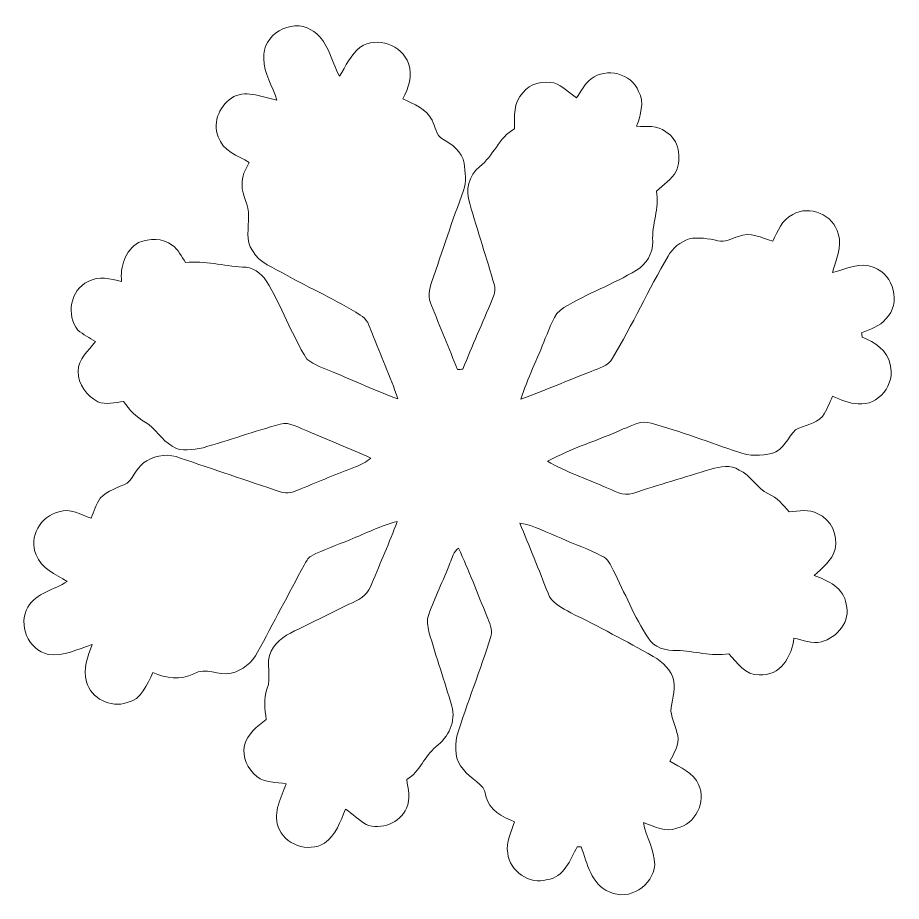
# Model space of a CAD drawing. Header units: centimetres. Extents: x -12.5 to 4.5, y -6.2 to 10.8.
import ezdxf

# ---------------------------------------------------------------- set-up
doc = ezdxf.new("R2010")
doc.units = ezdxf.units.CM
doc.header["$MEASUREMENT"] = 0
doc.layers.add('Layer 1', color=7, linetype='Continuous')

msp = doc.modelspace()

# ---------------------------------------------------------------- linework, layer by layer
at = {"layer": 'Layer 1', "color": 250, "lineweight": 9}
msp.add_open_spline([(-7.79114, 10.01674), (-7.84018, 10.47041), (-7.2648, 10.80519), (-6.88627, 10.5713), (-6.88627, 10.5713), (-6.54549, 10.3935), (-6.50633, 9.97758), (-6.33347, 9.67419), (-6.33347, 9.67419), (-6.21388, 9.86892), (-6.11792, 10.09117), (-5.93342, 10.2344), (-5.93342, 10.2344), (-5.60498, 10.457), (-5.13543, 10.27567), (-5.00032, 9.92043), (-5.00032, 9.92043), (-4.9234, 9.68477), (-4.99997, 9.44665), (-5.10933, 9.23815), (-5.10933, 9.23815), (-4.90189, 9.13409), (-4.65495, 9.04977), (-4.54806, 8.82576), (-4.54806, 8.82576), (-4.47891, 8.70511), (-4.47927, 8.53189), (-4.34239, 8.46381), (-4.34239, 8.46381), (-4.15753, 8.35903), (-3.97303, 8.2211), (-3.92541, 7.99849), (-3.92541, 7.99849), (-3.91835, 7.82457), (-3.87355, 7.6376), (-3.93881, 7.46897), (-3.93881, 7.46897), (-4.15965, 6.88936), (-4.34944, 6.29881), (-4.55123, 5.71249), (-4.55123, 5.71249), (-4.61191, 5.5668), (-4.62461, 5.3957), (-4.55935, 5.2493), (-4.55935, 5.2493), (-4.39213, 4.83937), (-4.22033, 4.43121), (-4.05981, 4.0181), (-4.05981, 4.0181), (-4.033, 4.01881), (-3.97973, 4.01951), (-3.95292, 4.02022), (-3.95292, 4.02022), (-3.78006, 4.4746), (-3.5751, 4.91557), (-3.38848, 5.3643), (-3.38848, 5.3643), (-3.35391, 5.45179), (-3.31404, 5.54775), (-3.34614, 5.64194), (-3.34614, 5.64194), (-3.49466, 6.17005), (-3.67317, 6.68969), (-3.81781, 7.21885), (-3.81781, 7.21885), (-3.91165, 7.46439), (-3.8418, 7.76778), (-3.62978, 7.929), (-3.62978, 7.929), (-3.36308, 8.13678), (-3.26042, 8.48991), (-2.95738, 8.66242), (-2.95738, 8.66242), (-2.95456, 8.89914), (-2.98314, 9.17289), (-2.79616, 9.35528), (-2.79616, 9.35528), (-2.66281, 9.54049), (-2.41058, 9.58352), (-2.19821, 9.54648), (-2.19821, 9.54648), (-2.02817, 9.49286), (-1.90752, 9.35104), (-1.7597, 9.2572), (-1.7597, 9.2572), (-1.67116, 9.38244), (-1.60942, 9.5359), (-1.47783, 9.62409), (-1.47783, 9.62409), (-1.18644, 9.84952), (-0.69819, 9.73275), (-0.56273, 9.38209), (-0.56273, 9.38209), (-0.44525, 9.1683), (-0.52851, 8.92242), (-0.60224, 8.71005), (-0.60224, 8.71005), (-0.41033, 8.69805), (-0.19654, 8.73933), (-0.03709, 8.6021), (-0.03709, 8.6021), (0.22361, 8.45393), (0.26418, 8.09833), (0.16435, 7.84045), (0.16435, 7.84045), (0.07192, 7.68276), (-0.08683, 7.57975), (-0.22053, 7.46051), (-0.22053, 7.46051), (-0.15774, 7.12995), (-0.31014, 6.81598), (-0.29109, 6.48614), (-0.29109, 6.48614), (-0.28509, 6.26353), (-0.41456, 6.04516), (-0.60259, 5.92981), (-0.60259, 5.92981), (-1.05732, 5.66452), (-1.55368, 5.4786), (-2.007, 5.21084), (-2.007, 5.21084), (-2.21761, 5.08384), (-2.26488, 4.82491), (-2.36436, 4.61853), (-2.36436, 4.61853), (-2.51394, 4.22448), (-2.70656, 3.84736), (-2.83391, 3.44519), (-2.83391, 3.44519), (-2.37671, 3.60888), (-1.93151, 3.80502), (-1.47713, 3.97753), (-1.47713, 3.97753), (-1.33355, 4.04668), (-1.14411, 4.07666), (-1.06649, 4.23506), (-1.06649, 4.23506), (-0.67809, 4.87359), (-0.38105, 5.56362), (0.00912, 6.20109), (0.00912, 6.20109), (0.08674, 6.36619), (0.24407, 6.47555), (0.41023, 6.53799), (0.41023, 6.53799), (0.59403, 6.57221), (0.78347, 6.54434), (0.96339, 6.50025), (0.96339, 6.50025), (1.10203, 6.45721), (1.2315, 6.55493), (1.36344, 6.57962), (1.36344, 6.57962), (1.58675, 6.68369), (1.81252, 6.55563), (2.02596, 6.49072), (2.02596, 6.49072), (2.11979, 6.68334), (2.2034, 6.90912), (2.40907, 7.00754), (2.40907, 7.00754), (2.73363, 7.19839), (3.19894, 6.99802), (3.28749, 6.63395), (3.28749, 6.63395), (3.37145, 6.37572), (3.24269, 6.13195), (3.17848, 5.88853), (3.17848, 5.88853), (3.43707, 5.94603), (3.7147, 6.10372), (3.97787, 5.98378), (3.97787, 5.98378), (4.3617, 5.84408), (4.50492, 5.2881), (4.2093, 4.996), (4.2093, 4.996), (4.09218, 4.84642), (3.90414, 4.79492), (3.73834, 4.72119), (3.73834, 4.72119), (3.74116, 4.70073), (3.74681, 4.66016), (3.74963, 4.6397), (3.74963, 4.6397), (3.99234, 4.55186), (4.24034, 4.38111), (4.28832, 4.11018), (4.28832, 4.11018), (4.40015, 3.73764), (4.06148, 3.30725), (3.66955, 3.35559), (3.66955, 3.35559), (3.49422, 3.357), (3.33617, 3.43214), (3.17883, 3.49881), (3.17883, 3.49881), (3.12027, 3.36723), (3.06524, 3.23247), (2.98551, 3.11182), (2.98551, 3.11182), (2.84828, 2.9633), (2.63485, 2.94566), (2.46516, 2.85358), (2.46516, 2.85358), (2.31417, 2.70083), (2.23198, 2.46341), (2.00867, 2.39779), (2.00867, 2.39779), (1.80124, 2.34594), (1.57369, 2.34241), (1.37155, 2.41826), (1.37155, 2.41826), (0.80746, 2.60452), (0.25395, 2.82712), (-0.32143, 2.97776), (-0.32143, 2.97776), (-0.50946, 3.05184), (-0.68691, 2.92731), (-0.85977, 2.86911), (-0.85977, 2.86911), (-1.34201, 2.65109), (-1.85389, 2.49869), (-2.32027, 2.2468), (-2.32027, 2.2468), (-1.97066, 2.04043), (-1.58155, 1.91167), (-1.21149, 1.74657), (-1.21149, 1.74657), (-1.03968, 1.68765), (-0.86294, 1.55818), (-0.67456, 1.62556), (-0.67456, 1.62556), (-0.17467, 1.79278), (0.33156, 1.93918), (0.83498, 2.09546), (0.83498, 2.09546), (1.01101, 2.14168), (1.2121, 2.18472), (1.37473, 2.07571), (1.37473, 2.07571), (1.6065, 1.97834), (1.71269, 1.72081), (1.93988, 1.61886), (1.93988, 1.61886), (2.10568, 1.54513), (2.22316, 1.40296), (2.34063, 1.26996), (2.34063, 1.26996), (2.52337, 1.2816), (2.72446, 1.33276), (2.89344, 1.23257), (2.89344, 1.23257), (3.15484, 1.12674), (3.28819, 0.81523), (3.22787, 0.54747), (3.22787, 0.54747), (3.16684, 0.3291), (2.98445, 0.18552), (2.82323, 0.04089), (2.82323, 0.04089), (3.08676, -0.04907), (3.40285, -0.20288), (3.44024, -0.51227), (3.44024, -0.51227), (3.53584, -0.83824), (3.2695, -1.16279), (2.96223, -1.23688), (2.96223, -1.23688), (2.78266, -1.2845), (2.60592, -1.20336), (2.43306, -1.16491), (2.43306, -1.16491), (2.40343, -1.5131), (2.1586, -1.91209), (1.76243, -1.87364), (1.76243, -1.87364), (1.50102, -1.89304), (1.33239, -1.63763), (1.17682, -1.46795), (1.17682, -1.46795), (0.83992, -1.52968), (0.51113, -1.4115), (0.17564, -1.40691), (0.17564, -1.40691), (-0.03109, -1.41397), (-0.26922, -1.35259), (-0.38034, -1.16209), (-0.38034, -1.16209), (-0.65057, -0.75322), (-0.82872, -0.29284), (-1.05274, 0.14143), (-1.05274, 0.14143), (-1.10777, 0.24373), (-1.15363, 0.36932), (-1.27146, 0.41554), (-1.27146, 0.41554), (-1.52193, 0.55629), (-1.79921, 0.63779), (-2.0578, 0.7609), (-2.0578, 0.7609), (-2.32203, 0.86286), (-2.57427, 1.01032), (-2.85755, 1.05265), (-2.85755, 1.05265), (-2.66634, 0.60533), (-2.49031, 0.15166), (-2.31004, -0.30025), (-2.31004, -0.30025), (-2.24583, -0.49675), (-2.0384, -0.58388), (-1.87153, -0.67702), (-1.87153, -0.67702), (-1.33602, -0.94689), (-0.80226, -1.22241), (-0.28227, -1.52192), (-0.28227, -1.52192), (-0.09565, -1.62493), (0.07298, -1.78509), (0.11884, -2.00135), (0.11884, -2.00135), (0.14424, -2.19643), (0.06839, -2.38446), (0.06063, -2.57778), (0.06063, -2.57778), (0.08074, -2.739), (0.15941, -2.88541), (0.19116, -3.04521), (0.19116, -3.04521), (0.22502, -3.22866), (0.12131, -3.38706), (0.03735, -3.5384), (0.03735, -3.5384), (0.23702, -3.67351), (0.49525, -3.75359), (0.59474, -3.99454), (0.59474, -3.99454), (0.74537, -4.32686), (0.53335, -4.76007), (0.17564, -4.83309), (0.17564, -4.83309), (-0.04732, -4.92446), (-0.26428, -4.79429), (-0.47206, -4.72726), (-0.47206, -4.72726), (-0.41844, -5.00454), (-0.25299, -5.2536), (-0.25334, -5.54182), (-0.25334, -5.54182), (-0.28015, -5.94399), (-0.74864, -6.24597), (-1.12259, -6.06464), (-1.12259, -6.06464), (-1.48277, -5.9193), (-1.55015, -5.51466), (-1.67257, -5.19222), (-1.67257, -5.19222), (-1.69091, -5.19328), (-1.72795, -5.1954), (-1.74665, -5.19645), (-1.74665, -5.19645), (-1.88176, -5.44199), (-2.00383, -5.79018), (-2.32662, -5.82687), (-2.32662, -5.82687), (-2.66669, -5.93588), (-3.05475, -5.66318), (-3.08721, -5.31428), (-3.08721, -5.31428), (-3.12989, -5.10015), (-3.01877, -4.90788), (-2.95456, -4.71244), (-2.95456, -4.71244), (-3.18951, -4.61684), (-3.45304, -4.48525), (-3.50842, -4.21397), (-3.50842, -4.21397), (-3.53453, -3.95573), (-3.81781, -3.89294), (-3.9434, -3.70032), (-3.9434, -3.70032), (-4.1152, -3.53628), (-4.10779, -3.27487), (-4.06687, -3.06038), (-4.06687, -3.06038), (-3.87355, -2.41092), (-3.61179, -1.78403), (-3.41529, -1.13563), (-3.41529, -1.13563), (-3.37154, -0.99981), (-3.44104, -0.86646), (-3.48867, -0.74228), (-3.48867, -0.74228), (-3.67529, -0.30554), (-3.83509, 0.14284), (-4.03935, 0.57182), (-4.03935, 0.57182), (-4.13284, 0.50197), (-4.15824, 0.38167), (-4.20339, 0.28077), (-4.20339, 0.28077), (-4.32969, -0.05401), (-4.49338, -0.37363), (-4.61191, -0.71159), (-4.61191, -0.71159), (-4.65918, -0.81778), (-4.62884, -0.93843), (-4.60697, -1.04779), (-4.60697, -1.04779), (-4.47221, -1.52792), (-4.30429, -1.99817), (-4.16706, -2.4776), (-4.16706, -2.4776), (-4.07886, -2.76934), (-4.23514, -3.08508), (-4.47045, -3.2597), (-4.47045, -3.2597), (-4.69446, -3.43927), (-4.78054, -3.74618), (-5.03595, -3.89364), (-5.03595, -3.89364), (-5.01408, -4.07603), (-4.95411, -4.27535), (-5.04265, -4.44856), (-5.04265, -4.44856), (-5.1633, -4.73925), (-5.53125, -4.87578), (-5.81947, -4.7636), (-5.81947, -4.7636), (-5.9634, -4.67928), (-6.08123, -4.55793), (-6.21987, -4.46585), (-6.21987, -4.46585), (-6.3123, -4.7068), (-6.40579, -4.96785), (-6.62486, -5.12378), (-6.62486, -5.12378), (-6.93389, -5.3164), (-7.40203, -5.14883), (-7.51986, -4.80558), (-7.51986, -4.80558), (-7.61158, -4.51524), (-7.46306, -4.24254), (-7.36252, -3.97902), (-7.36252, -3.97902), (-7.54984, -3.93845), (-7.77104, -3.96949), (-7.92838, -3.83826), (-7.92838, -3.83826), (-8.10547, -3.69891), (-8.21377, -3.46008), (-8.16579, -3.23466), (-8.16579, -3.23466), (-8.10794, -3.01205), (-7.91814, -2.87059), (-7.74775, -2.73442), (-7.74775, -2.73442), (-7.7728, -2.5411), (-7.80032, -2.34107), (-7.73223, -2.15304), (-7.73223, -2.15304), (-7.63098, -1.91527), (-7.77104, -1.64786), (-7.65144, -1.41715), (-7.65144, -1.41715), (-7.54173, -1.20548), (-7.33359, -1.08518), (-7.1251, -0.99275), (-7.1251, -0.99275), (-6.7762, -0.82695), (-6.43613, -0.64421), (-6.08476, -0.48405), (-6.08476, -0.48405), (-5.91437, -0.41702), (-5.76444, -0.29249), (-5.70834, -0.11257), (-5.70834, -0.11257), (-5.54536, 0.28642), (-5.37003, 0.68118), (-5.21904, 1.0844), (-5.21904, 1.0844), (-5.53619, 1.00256), (-5.82935, 0.85298), (-6.13203, 0.73198), (-6.13203, 0.73198), (-6.38074, 0.62685), (-6.64074, 0.54677), (-6.87886, 0.41695), (-6.87886, 0.41695), (-6.94695, 0.38132), (-6.97588, 0.30441), (-7.01609, 0.24338), (-7.01609, 0.24338), (-7.31807, -0.31613), (-7.61017, -0.88022), (-7.91321, -1.43902), (-7.91321, -1.43902), (-8.01904, -1.63693), (-8.2046, -1.79462), (-8.42544, -1.84577), (-8.42544, -1.84577), (-8.66568, -1.89304), (-8.91615, -1.72406), (-9.14405, -1.85318), (-9.14405, -1.85318), (-9.39734, -1.98512), (-9.6845, -1.9442), (-9.93356, -1.83201), (-9.93356, -1.83201), (-10.04822, -2.05885), (-10.15193, -2.35589), (-10.43133, -2.41198), (-10.43133, -2.41198), (-10.74742, -2.51887), (-11.12772, -2.33331), (-11.21238, -2.0077), (-11.21238, -2.0077), (-11.29246, -1.76357), (-11.18804, -1.52051), (-11.10761, -1.29332), (-11.10761, -1.29332), (-11.38524, -1.37834), (-11.65194, -1.52792), (-11.95533, -1.481), (-11.95533, -1.481), (-12.34163, -1.39704), (-12.542, -0.90138), (-12.34445, -0.56871), (-12.34445, -0.56871), (-12.18041, -0.28861), (-11.83892, -0.24063), (-11.58703, -0.07271), (-11.58703, -0.07271), (-11.81105, 0.06593), (-12.09009, 0.17177), (-12.18711, 0.44129), (-12.18711, 0.44129), (-12.33951, 0.77537), (-12.09715, 1.19447), (-11.74684, 1.26679), (-11.74684, 1.26679), (-11.52883, 1.35428), (-11.32633, 1.21105), (-11.12525, 1.14825), (-11.12525, 1.14825), (-11.07304, 1.27984), (-11.02435, 1.4139), (-10.95344, 1.53631), (-10.95344, 1.53631), (-10.80634, 1.67989), (-10.60737, 1.7381), (-10.42745, 1.82382), (-10.42745, 1.82382), (-10.29022, 1.95612), (-10.23096, 2.16355), (-10.05316, 2.25351), (-10.05316, 2.25351), (-9.86336, 2.37451), (-9.61465, 2.39391), (-9.40722, 2.30678), (-9.40722, 2.30678), (-8.76234, 2.09441), (-8.12099, 1.87004), (-7.47611, 1.65625), (-7.47611, 1.65625), (-7.34171, 1.60369), (-7.20236, 1.65943), (-7.07748, 1.71164), (-7.07748, 1.71164), (-6.72999, 1.86228), (-6.37686, 1.99986), (-6.02338, 2.13639), (-6.02338, 2.13639), (-5.91895, 2.17942), (-5.81665, 2.23199), (-5.73092, 2.30678), (-5.73092, 2.30678), (-6.12815, 2.49763), (-6.54513, 2.64368), (-6.94624, 2.82607), (-6.94624, 2.82607), (-7.11699, 2.87934), (-7.29126, 3.01727), (-7.47717, 2.96083), (-7.47717, 2.96083), (-7.97741, 2.82395), (-8.46636, 2.65038), (-8.96413, 2.50645), (-8.96413, 2.50645), (-9.16028, 2.47576), (-9.38429, 2.41367), (-9.56103, 2.53608), (-9.56103, 2.53608), (-9.76811, 2.65462), (-9.87818, 2.88427), (-10.08561, 3.00246), (-10.08561, 3.00246), (-10.2553, 3.09947), (-10.39182, 3.23599), (-10.49766, 3.39862), (-10.49766, 3.39862), (-10.6617, 3.38134), (-10.83703, 3.32454), (-10.99472, 3.3951), (-10.99472, 3.3951), (-11.20815, 3.50552), (-11.37713, 3.73059), (-11.37537, 3.97683), (-11.37537, 3.97683), (-11.37678, 4.22166), (-11.17887, 4.37829), (-11.04164, 4.55397), (-11.04164, 4.55397), (-11.15841, 4.6217), (-11.27306, 4.69402), (-11.38066, 4.77516), (-11.38066, 4.77516), (-11.61032, 5.06374), (-11.52847, 5.55727), (-11.18275, 5.71179), (-11.18275, 5.71179), (-10.98484, 5.83561), (-10.74601, 5.76717), (-10.53787, 5.71179), (-10.53787, 5.71179), (-10.56856, 5.99754), (-10.47084, 6.31821), (-10.20838, 6.46709), (-10.20838, 6.46709), (-10.00341, 6.55105), (-9.74412, 6.55457), (-9.56174, 6.41593), (-9.56174, 6.41593), (-9.44179, 6.3355), (-9.38464, 6.19651), (-9.3035, 6.08185), (-9.3035, 6.08185), (-8.93203, 6.12277), (-8.57361, 6.01306), (-8.20601, 5.99331), (-8.20601, 5.99331), (-8.01728, 5.99895), (-7.84971, 5.87618), (-7.74528, 5.72766), (-7.74528, 5.72766), (-7.45354, 5.23977), (-7.25739, 4.70037), (-6.96423, 4.21354), (-6.96423, 4.21354), (-6.8143, 4.10383), (-6.63791, 4.04068), (-6.46752, 3.97012), (-6.46752, 3.97012), (-6.04842, 3.7955), (-5.63461, 3.60676), (-5.20881, 3.44872), (-5.20881, 3.44872), (-5.34992, 3.8844), (-5.54607, 4.29962), (-5.70658, 4.72824), (-5.70658, 4.72824), (-5.7602, 4.85242), (-5.79724, 5.00306), (-5.93412, 5.0655), (-5.93412, 5.0655), (-6.39344, 5.36219), (-6.90003, 5.57809), (-7.37557, 5.84761), (-7.37557, 5.84761), (-7.59571, 5.98343), (-7.8871, 6.0628), (-8.01093, 6.30939), (-8.01093, 6.30939), (-8.15698, 6.50201), (-8.0776, 6.75072), (-8.08959, 6.97262), (-8.08959, 6.97262), (-8.0649, 7.18922), (-8.21765, 7.36808), (-8.21377, 7.58222), (-8.21377, 7.58222), (-8.22294, 7.74026), (-8.14921, 7.8789), (-8.07725, 8.0119), (-8.07725, 8.0119), (-8.29738, 8.14172), (-8.58983, 8.23627), (-8.67238, 8.5079), (-8.67238, 8.5079), (-8.79586, 8.79895), (-8.62864, 9.13514), (-8.36935, 9.28402), (-8.36935, 9.28402), (-8.10053, 9.4096), (-7.81372, 9.26955), (-7.5442, 9.21311), (-7.5442, 9.21311), (-7.61899, 9.48404), (-7.79573, 9.72569), (-7.79114, 10.01674), (-7.79114, 10.01674), (-7.79114, 10.01674), (-7.79114, 10.01674), (-7.79114, 10.01674)], degree=3, knots=[0, 0, 0, 0, 0.00564972, 0.00564972, 0.00564972, 0.00564972, 0.01129944, 0.01129944, 0.01129944, 0.01129944, 0.01694915, 0.01694915, 0.01694915, 0.01694915, 0.02259887, 0.02259887, 0.02259887, 0.02259887, 0.02824859, 0.02824859, 0.02824859, 0.02824859, 0.03389831, 0.03389831, 0.03389831, 0.03389831, 0.03954802, 0.03954802, 0.03954802, 0.03954802, 0.04519774, 0.04519774, 0.04519774, 0.04519774, 0.05084746, 0.05084746, 0.05084746, 0.05084746, 0.05649718, 0.05649718, 0.05649718, 0.05649718, 0.06214689, 0.06214689, 0.06214689, 0.06214689, 0.06779661, 0.06779661, 0.06779661, 0.06779661, 0.07344633, 0.07344633, 0.07344633, 0.07344633, 0.07909605, 0.07909605, 0.07909605, 0.07909605, 0.08474576, 0.08474576, 0.08474576, 0.08474576, 0.09039548, 0.09039548, 0.09039548, 0.09039548, 0.0960452, 0.0960452, 0.0960452, 0.0960452, 0.10169492, 0.10169492, 0.10169492, 0.10169492, 0.10734463, 0.10734463, 0.10734463, 0.10734463, 0.11299435, 0.11299435, 0.11299435, 0.11299435, 0.11864407, 0.11864407, 0.11864407, 0.11864407, 0.12429379, 0.12429379, 0.12429379, 0.12429379, 0.1299435, 0.1299435, 0.1299435, 0.1299435, 0.13559322, 0.13559322, 0.13559322, 0.13559322, 0.14124294, 0.14124294, 0.14124294, 0.14124294, 0.14689266, 0.14689266, 0.14689266, 0.14689266, 0.15254237, 0.15254237, 0.15254237, 0.15254237, 0.15819209, 0.15819209, 0.15819209, 0.15819209, 0.16384181, 0.16384181, 0.16384181, 0.16384181, 0.16949153, 0.16949153, 0.16949153, 0.16949153, 0.17514124, 0.17514124, 0.17514124, 0.17514124, 0.18079096, 0.18079096, 0.18079096, 0.18079096, 0.18644068, 0.18644068, 0.18644068, 0.18644068, 0.1920904, 0.1920904, 0.1920904, 0.1920904, 0.19774011, 0.19774011, 0.19774011, 0.19774011, 0.20338983, 0.20338983, 0.20338983, 0.20338983, 0.20903955, 0.20903955, 0.20903955, 0.20903955, 0.21468927, 0.21468927, 0.21468927, 0.21468927, 0.22033898, 0.22033898, 0.22033898, 0.22033898, 0.2259887, 0.2259887, 0.2259887, 0.2259887, 0.23163842, 0.23163842, 0.23163842, 0.23163842, 0.23728814, 0.23728814, 0.23728814, 0.23728814, 0.24293785, 0.24293785, 0.24293785, 0.24293785, 0.24858757, 0.24858757, 0.24858757, 0.24858757, 0.25423729, 0.25423729, 0.25423729, 0.25423729, 0.25988701, 0.25988701, 0.25988701, 0.25988701, 0.26553672, 0.26553672, 0.26553672, 0.26553672, 0.27118644, 0.27118644, 0.27118644, 0.27118644, 0.27683616, 0.27683616, 0.27683616, 0.27683616, 0.28248588, 0.28248588, 0.28248588, 0.28248588, 0.28813559, 0.28813559, 0.28813559, 0.28813559, 0.29378531, 0.29378531, 0.29378531, 0.29378531, 0.29943503, 0.29943503, 0.29943503, 0.29943503, 0.30508475, 0.30508475, 0.30508475, 0.30508475, 0.31073446, 0.31073446, 0.31073446, 0.31073446, 0.31638418, 0.31638418, 0.31638418, 0.31638418, 0.3220339, 0.3220339, 0.3220339, 0.3220339, 0.32768362, 0.32768362, 0.32768362, 0.32768362, 0.33333333, 0.33333333, 0.33333333, 0.33333333, 0.33898305, 0.33898305, 0.33898305, 0.33898305, 0.34463277, 0.34463277, 0.34463277, 0.34463277, 0.35028249, 0.35028249, 0.35028249, 0.35028249, 0.3559322, 0.3559322, 0.3559322, 0.3559322, 0.36158192, 0.36158192, 0.36158192, 0.36158192, 0.36723164, 0.36723164, 0.36723164, 0.36723164, 0.37288136, 0.37288136, 0.37288136, 0.37288136, 0.37853107, 0.37853107, 0.37853107, 0.37853107, 0.38418079, 0.38418079, 0.38418079, 0.38418079, 0.38983051, 0.38983051, 0.38983051, 0.38983051, 0.39548023, 0.39548023, 0.39548023, 0.39548023, 0.40112994, 0.40112994, 0.40112994, 0.40112994, 0.40677966, 0.40677966, 0.40677966, 0.40677966, 0.41242938, 0.41242938, 0.41242938, 0.41242938, 0.4180791, 0.4180791, 0.4180791, 0.4180791, 0.42372881, 0.42372881, 0.42372881, 0.42372881, 0.42937853, 0.42937853, 0.42937853, 0.42937853, 0.43502825, 0.43502825, 0.43502825, 0.43502825, 0.44067797, 0.44067797, 0.44067797, 0.44067797, 0.44632768, 0.44632768, 0.44632768, 0.44632768, 0.4519774, 0.4519774, 0.4519774, 0.4519774, 0.45762712, 0.45762712, 0.45762712, 0.45762712, 0.46327684, 0.46327684, 0.46327684, 0.46327684, 0.46892655, 0.46892655, 0.46892655, 0.46892655, 0.47457627, 0.47457627, 0.47457627, 0.47457627, 0.48022599, 0.48022599, 0.48022599, 0.48022599, 0.48587571, 0.48587571, 0.48587571, 0.48587571, 0.49152542, 0.49152542, 0.49152542, 0.49152542, 0.49717514, 0.49717514, 0.49717514, 0.49717514, 0.50282486, 0.50282486, 0.50282486, 0.50282486, 0.50847458, 0.50847458, 0.50847458, 0.50847458, 0.51412429, 0.51412429, 0.51412429, 0.51412429, 0.51977401, 0.51977401, 0.51977401, 0.51977401, 0.52542373, 0.52542373, 0.52542373, 0.52542373, 0.53107345, 0.53107345, 0.53107345, 0.53107345, 0.53672316, 0.53672316, 0.53672316, 0.53672316, 0.54237288, 0.54237288, 0.54237288, 0.54237288, 0.5480226, 0.5480226, 0.5480226, 0.5480226, 0.55367232, 0.55367232, 0.55367232, 0.55367232, 0.55932203, 0.55932203, 0.55932203, 0.55932203, 0.56497175, 0.56497175, 0.56497175, 0.56497175, 0.57062147, 0.57062147, 0.57062147, 0.57062147, 0.57627119, 0.57627119, 0.57627119, 0.57627119, 0.5819209, 0.5819209, 0.5819209, 0.5819209, 0.58757062, 0.58757062, 0.58757062, 0.58757062, 0.59322034, 0.59322034, 0.59322034, 0.59322034, 0.59887006, 0.59887006, 0.59887006, 0.59887006, 0.60451977, 0.60451977, 0.60451977, 0.60451977, 0.61016949, 0.61016949, 0.61016949, 0.61016949, 0.61581921, 0.61581921, 0.61581921, 0.61581921, 0.62146893, 0.62146893, 0.62146893, 0.62146893, 0.62711864, 0.62711864, 0.62711864, 0.62711864, 0.63276836, 0.63276836, 0.63276836, 0.63276836, 0.63841808, 0.63841808, 0.63841808, 0.63841808, 0.6440678, 0.6440678, 0.6440678, 0.6440678, 0.64971751, 0.64971751, 0.64971751, 0.64971751, 0.65536723, 0.65536723, 0.65536723, 0.65536723, 0.66101695, 0.66101695, 0.66101695, 0.66101695, 0.66666667, 0.66666667, 0.66666667, 0.66666667, 0.67231638, 0.67231638, 0.67231638, 0.67231638, 0.6779661, 0.6779661, 0.6779661, 0.6779661, 0.68361582, 0.68361582, 0.68361582, 0.68361582, 0.68926554, 0.68926554, 0.68926554, 0.68926554, 0.69491525, 0.69491525, 0.69491525, 0.69491525, 0.70056497, 0.70056497, 0.70056497, 0.70056497, 0.70621469, 0.70621469, 0.70621469, 0.70621469, 0.71186441, 0.71186441, 0.71186441, 0.71186441, 0.71751412, 0.71751412, 0.71751412, 0.71751412, 0.72316384, 0.72316384, 0.72316384, 0.72316384, 0.72881356, 0.72881356, 0.72881356, 0.72881356, 0.73446328, 0.73446328, 0.73446328, 0.73446328, 0.74011299, 0.74011299, 0.74011299, 0.74011299, 0.74576271, 0.74576271, 0.74576271, 0.74576271, 0.75141243, 0.75141243, 0.75141243, 0.75141243, 0.75706215, 0.75706215, 0.75706215, 0.75706215, 0.76271186, 0.76271186, 0.76271186, 0.76271186, 0.76836158, 0.76836158, 0.76836158, 0.76836158, 0.7740113, 0.7740113, 0.7740113, 0.7740113, 0.77966102, 0.77966102, 0.77966102, 0.77966102, 0.78531073, 0.78531073, 0.78531073, 0.78531073, 0.79096045, 0.79096045, 0.79096045, 0.79096045, 0.79661017, 0.79661017, 0.79661017, 0.79661017, 0.80225989, 0.80225989, 0.80225989, 0.80225989, 0.8079096, 0.8079096, 0.8079096, 0.8079096, 0.81355932, 0.81355932, 0.81355932, 0.81355932, 0.81920904, 0.81920904, 0.81920904, 0.81920904, 0.82485876, 0.82485876, 0.82485876, 0.82485876, 0.83050847, 0.83050847, 0.83050847, 0.83050847, 0.83615819, 0.83615819, 0.83615819, 0.83615819, 0.84180791, 0.84180791, 0.84180791, 0.84180791, 0.84745763, 0.84745763, 0.84745763, 0.84745763, 0.85310734, 0.85310734, 0.85310734, 0.85310734, 0.85875706, 0.85875706, 0.85875706, 0.85875706, 0.86440678, 0.86440678, 0.86440678, 0.86440678, 0.8700565, 0.8700565, 0.8700565, 0.8700565, 0.87570621, 0.87570621, 0.87570621, 0.87570621, 0.88135593, 0.88135593, 0.88135593, 0.88135593, 0.88700565, 0.88700565, 0.88700565, 0.88700565, 0.89265537, 0.89265537, 0.89265537, 0.89265537, 0.89830508, 0.89830508, 0.89830508, 0.89830508, 0.9039548, 0.9039548, 0.9039548, 0.9039548, 0.90960452, 0.90960452, 0.90960452, 0.90960452, 0.91525424, 0.91525424, 0.91525424, 0.91525424, 0.92090395, 0.92090395, 0.92090395, 0.92090395, 0.92655367, 0.92655367, 0.92655367, 0.92655367, 0.93220339, 0.93220339, 0.93220339, 0.93220339, 0.93785311, 0.93785311, 0.93785311, 0.93785311, 0.94350282, 0.94350282, 0.94350282, 0.94350282, 0.94915254, 0.94915254, 0.94915254, 0.94915254, 0.95480226, 0.95480226, 0.95480226, 0.95480226, 0.96045198, 0.96045198, 0.96045198, 0.96045198, 0.96610169, 0.96610169, 0.96610169, 0.96610169, 0.97175141, 0.97175141, 0.97175141, 0.97175141, 0.97740113, 0.97740113, 0.97740113, 0.97740113, 0.98305085, 0.98305085, 0.98305085, 0.98305085, 0.98870056, 0.98870056, 0.98870056, 0.98870056, 1, 1, 1, 1], dxfattribs=at)

doc.saveas('drawing.dxf')
